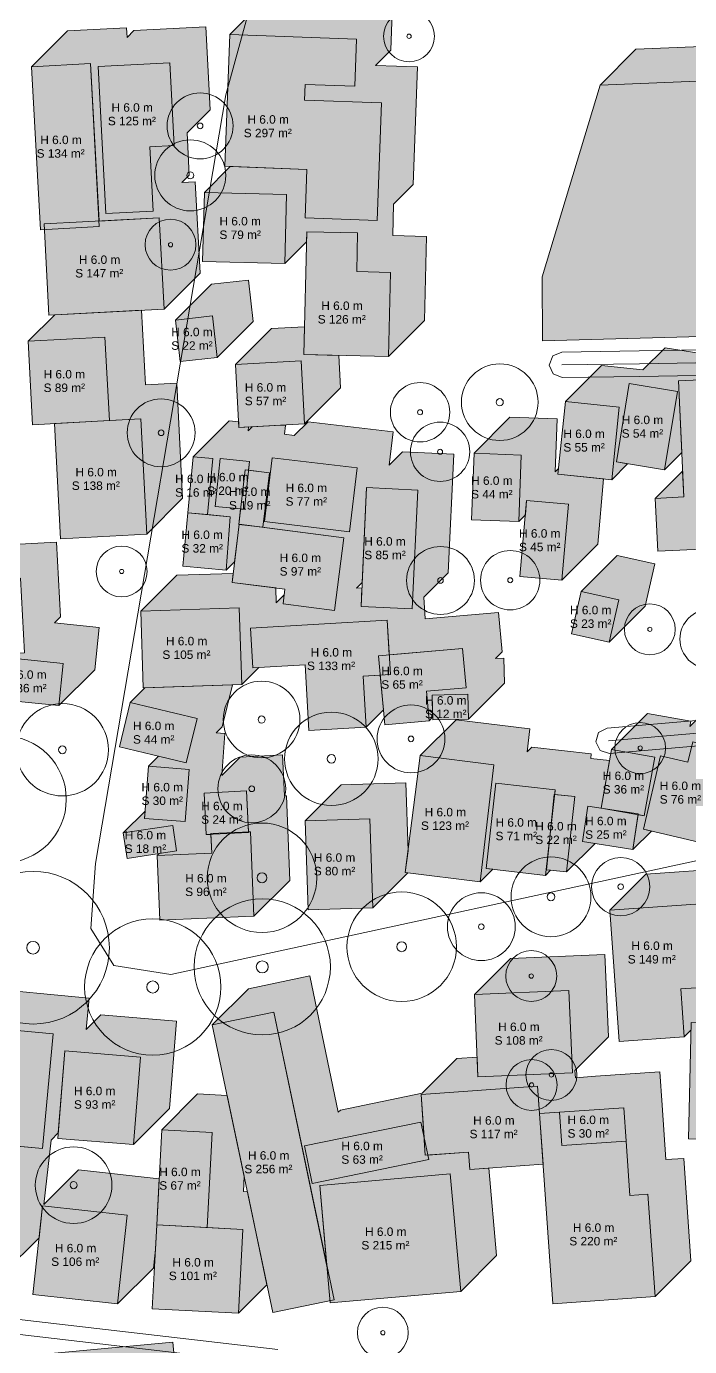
# Model space of a CAD drawing. Header units: metres. Extents: x -4 to 969, y -5 to 964.
# Drawn here: x 479 to 557.3, y 537.2 to 692.9 of the extents above; entities that cross this region are included whole.
import ezdxf

# ---------------------------------------------------------------- set-up
doc = ezdxf.new("R2010")
doc.units = ezdxf.units.M
doc.header["$MEASUREMENT"] = 0
for name, color, linetype, lineweight, true_color in [('TPX_BUILDING_AREAS_TEXT', 7, 'CONTINUOUS', 0, 0x000000), ('TPX_BUILDING_HEIGHTS_TEXT', 7, 'CONTINUOUS', 0, 0x000000), ('TPX_BUILDINGS', 7, 'CONTINUOUS', 0, 0x000000), ('TPX_BUILDINGS_HATCH', 7, 'CONTINUOUS', 0, 0xf0f0f0), ('TPX_BUILDINGS_SHADOWS_HATCH', 7, 'CONTINUOUS', 0, 0x000000), ('TPX_BUILDINGS_SHADOWS_OUTLINES', 7, 'CONTINUOUS', 0, 0x000000), ('TPX_ROADS_AXES', 7, 'CONTINUOUS', 0, 0x323232), ('TPX_ROADS_CONTOURS', 7, 'CONTINUOUS', 0, 0x646464), ('TPX_VEGETATION_TREES_INDIVIDUAL', 7, 'CONTINUOUS', 0, 0x136734), ('TPX_WATERWAYS', 7, 'CONTINUOUS', 0, 0x7aafdf)]:
    doc.layers.add(name, color=color, linetype=linetype, lineweight=lineweight, true_color=true_color)
doc.styles.add('TPX_TEXTE', font='arial.ttf')

# ---------------------------------------------------------------- blocks, each defined once
blk = doc.blocks.new('TREETR007_CR080')
at = {"layer": 'TPX_VEGETATION_TREES_INDIVIDUAL'}
for radius in [8.03, 0.708]:
    blk.add_circle((0, 0, 0.04), radius, dxfattribs=at)
blk = doc.blocks.new('TREETR003_CR040')
at = {"layer": 'TPX_VEGETATION_TREES_INDIVIDUAL'}
for radius in [4, 0.333]:
    blk.add_circle((0, 0, 0.04), radius, dxfattribs=at)
blk = doc.blocks.new('TREETR008_CR090')
at = {"layer": 'TPX_VEGETATION_TREES_INDIVIDUAL'}
for radius in [9, 0.75]:
    blk.add_circle((0, 0, 0.04), radius, dxfattribs=at)
blk = doc.blocks.new('TREETR003_CR030')
at = {"layer": 'TPX_VEGETATION_TREES_INDIVIDUAL'}
for radius in [3, 0.25]:
    blk.add_circle((0, 0, 0.04), radius, dxfattribs=at)
blk = doc.blocks.new('TREETR003_CR034')
at = {"layer": 'TPX_VEGETATION_TREES_INDIVIDUAL'}
for radius in [3.43, 0.333]:
    blk.add_circle((0, 0, 0.04), radius, dxfattribs=at)
blk = doc.blocks.new('TREETR003_CR039')
at = {"layer": 'TPX_VEGETATION_TREES_INDIVIDUAL'}
for radius in [3.89, 0.333]:
    blk.add_circle((0, 0, 0.04), radius, dxfattribs=at)
blk = doc.blocks.new('TREETR006_CR075')
at = {"layer": 'TPX_VEGETATION_TREES_INDIVIDUAL'}
for radius in [7.5, 0.625]:
    blk.add_circle((0, 0, 0.04), radius, dxfattribs=at)
blk = doc.blocks.new('TREETR005_CR047')
at = {"layer": 'TPX_VEGETATION_TREES_INDIVIDUAL'}
for radius in [4.71, 0.458]:
    blk.add_circle((0, 0, 0.04), radius, dxfattribs=at)
blk = doc.blocks.new('TREETR003_CR035')
at = {"layer": 'TPX_VEGETATION_TREES_INDIVIDUAL'}
for radius in [3.5, 0.292]:
    blk.add_circle((0, 0, 0.04), radius, dxfattribs=at)
blk = doc.blocks.new('TREETR004_CR042')
at = {"layer": 'TPX_VEGETATION_TREES_INDIVIDUAL'}
for radius in [4.19, 0.417]:
    blk.add_circle((0, 0, 0.04), radius, dxfattribs=at)
blk = doc.blocks.new('TREETR006_CR065')
at = {"layer": 'TPX_VEGETATION_TREES_INDIVIDUAL'}
for radius in [6.46, 0.583]:
    blk.add_circle((0, 0, 0.04), radius, dxfattribs=at)
blk = doc.blocks.new('TREETR005_CR054')
at = {"layer": 'TPX_VEGETATION_TREES_INDIVIDUAL'}
for radius in [5.44, 0.458]:
    blk.add_circle((0, 0, 0.04), radius, dxfattribs=at)
blk = doc.blocks.new('TREETR005_CR055')
at = {"layer": 'TPX_VEGETATION_TREES_INDIVIDUAL'}
for radius in [5.51, 0.5]:
    blk.add_circle((0, 0, 0.04), radius, dxfattribs=at)
blk = doc.blocks.new('TREETR004_CR045')
at = {"layer": 'TPX_VEGETATION_TREES_INDIVIDUAL'}
for radius in [4.52, 0.417]:
    blk.add_circle((0, 0, 0.04), radius, dxfattribs=at)

msp = doc.modelspace()

# ---------------------------------------------------------------- hatches: boundary and pattern name
at = {"layer": 'TPX_BUILDINGS_HATCH'}
for points in [[(503.03, 691.94), (502.45, 676.4), (512.12, 676.04), (511.91, 670.31), (520.42, 670.01), (520.94, 683.89), (511.85, 684.22), (511.91, 686.07), (517.78, 685.86), (517.98, 691.4), (503.03, 691.94)], [(486.6, 688.51), (479.66, 688.14), (480.7, 668.92), (487.64, 669.29), (486.6, 688.51)], [(495.94, 688.61), (487.49, 688.17), (488.42, 670.83), (494.01, 671.13), (493.61, 678.69), (496.46, 678.84), (495.94, 688.61)], [(546.69, 685.96), (539.85, 663.38), (539.9, 655.8), (596.03, 657.36), (595.36, 667.64), (602.08, 688.24), (546.69, 685.96)], [(500.04, 673.33), (499.83, 665.17), (509.52, 664.92), (509.73, 673.09), (500.04, 673.33)], [(494.71, 670.32), (481.13, 669.61), (481.69, 658.85), (495.28, 659.56), (494.71, 670.32)], [(512.12, 668.68), (511.77, 654.2), (521.75, 653.96), (521.99, 663.88), (518, 663.98), (518.11, 668.54), (512.12, 668.68)], [(501, 658.75), (496.64, 658.27), (497.19, 653.38), (501.54, 653.85), (501, 658.75)], [(488.31, 656.25), (479.26, 655.77), (479.78, 645.92), (488.84, 646.4), (488.31, 656.25)], [(511.43, 653.44), (503.72, 653.03), (504.11, 645.61), (511.83, 646.02), (511.43, 653.44)], [(556.58, 637.4), (553.21, 637.23), (553.5, 630.99), (565.55, 631.56), (564.61, 651.49), (555.93, 651.08), (556.58, 637.4)], [(550.14, 650.77), (548.63, 641.53), (554.31, 640.61), (555.82, 649.84), (550.14, 650.77)], [(542.62, 648.65), (541.73, 640.1), (548.08, 639.44), (548.96, 647.99), (542.62, 648.65)], [(492.53, 646.6), (482.36, 646.06), (483.08, 632.47), (493.23, 633.01), (492.53, 646.6)], [(498.7, 642.13), (498.08, 635.54), (500.41, 635.32), (501.04, 641.93), (498.7, 642.13)], [(501.89, 641.92), (501.3, 636.29), (504.75, 635.96), (505.34, 641.58), (501.89, 641.92)], [(508.02, 642.03), (507.12, 634.51), (517.15, 633.3), (518.05, 640.84), (508.02, 642.03)], [(531.83, 642.57), (531.52, 634.71), (537.1, 634.49), (537.4, 642.35), (531.83, 642.57)], [(504.84, 640.6), (504.1, 634.15), (506.93, 633.84), (507.73, 640.24), (504.84, 640.6)], [(519.17, 638.5), (518.52, 624.5), (524.55, 624.22), (525.2, 638.22), (519.17, 638.5)], [(538.04, 637), (537.23, 628.03), (542.19, 627.59), (542.99, 636.56), (538.04, 637)], [(498.08, 635.54), (497.48, 629.23), (502.6, 628.77), (503.09, 635.07), (498.08, 635.54)], [(504.12, 634.2), (503.29, 627.33), (509.53, 626.53), (509.32, 624.8), (515.37, 624.01), (516.49, 632.59), (504.12, 634.2)], [(544.47, 626.26), (543.32, 621.27), (547.78, 620.27), (548.93, 625.26), (544.47, 626.26)], [(504.13, 624.31), (492.52, 623.93), (492.82, 614.89), (504.43, 615.27), (504.13, 624.31)], [(521.59, 622.85), (505.49, 621.92), (505.76, 617.26), (511.91, 617.61), (512.36, 609.86), (519.1, 610.26), (518.75, 616.26), (521.97, 616.45), (521.59, 622.85)], [(476.18, 618.51), (475.67, 613.53), (482.86, 612.79), (483.36, 617.76), (476.18, 618.51)], [(530.48, 619.52), (520.57, 618.65), (521.3, 610.54), (526.54, 611.01), (526.23, 614.48), (530.9, 614.89), (530.48, 619.52)], [(531.12, 614.13), (526.88, 614.02), (526.96, 611.1), (531.19, 611.21), (531.12, 614.13)], [(491.28, 613.16), (490.01, 607.93), (497.9, 606.04), (499.17, 611.27), (491.28, 613.16)], [(548.06, 607.62), (546.82, 600.71), (551.91, 599.8), (553.15, 606.7), (548.06, 607.62)], [(553.84, 606.88), (551.81, 598.22), (559.01, 596.52), (561.6, 607.6), (557.62, 608.53), (557.06, 606.13), (553.84, 606.88)], [(525.47, 606.89), (523.73, 593.1), (532.57, 591.99), (534.18, 605.8), (525.47, 606.89)], [(493.43, 605.63), (492.98, 599.48), (497.77, 599.12), (498.22, 605.27), (493.43, 605.63)], [(505, 602.73), (500.02, 602.47), (500.26, 597.58), (505.25, 597.83), (505, 602.73)], [(534.42, 603.64), (533.28, 593.58), (540.25, 592.77), (541.41, 602.84), (534.42, 603.64)], [(541.27, 602.31), (540.37, 593.42), (542.75, 593.17), (543.72, 602.07), (541.27, 602.31)], [(545.26, 600.93), (544.63, 596.75), (550.56, 595.82), (551.2, 600.01), (545.26, 600.93)], [(496.31, 598.66), (490.47, 597.77), (490.93, 594.76), (496.75, 595.65), (496.31, 598.66)], [(519.56, 599.44), (511.93, 599.2), (512.26, 588.71), (519.89, 588.94), (519.56, 599.44)], [(500.9, 595.37), (494.48, 595.1), (494.79, 587.47), (505.88, 587.94), (505.46, 597.9), (500.81, 597.71), (500.9, 595.37)], [(558.53, 589.41), (547.85, 588.66), (548.94, 573.17), (556.62, 573.72), (556.23, 579.38), (559.23, 579.6), (558.53, 589.41)], [(543.02, 579.2), (531.88, 578.72), (532.3, 569), (543.43, 569.48), (543.02, 579.2)], [(508.21, 576.65), (500.97, 575.14), (508.09, 541.2), (515.32, 542.71), (508.21, 576.65)], [(469.01, 575.29), (467.73, 561.78), (480.94, 560.54), (482.21, 574.06), (469.01, 575.29)], [(557.46, 575.4), (557.12, 561.7), (573.28, 561.31), (573.55, 573.09), (567.23, 573.24), (567.28, 575.17), (557.46, 575.4)], [(483.58, 572.06), (482.74, 561.74), (491.67, 561.02), (492.51, 571.33), (483.58, 572.06)], [(539.32, 567.9), (525.58, 566.93), (526.09, 559.76), (531.2, 560.12), (531.34, 558.08), (539.97, 558.69), (539.32, 567.9)], [(549.49, 565.36), (541.91, 564.83), (542.19, 560.89), (549.76, 561.42), (549.49, 565.36)], [(541.91, 564.83), (539.55, 564.66), (541.12, 542.22), (553.18, 543.08), (552.33, 555.15), (550.22, 555), (549.76, 561.42), (542.19, 560.89), (541.91, 564.83)], [(495, 562.74), (494.41, 551.55), (500.38, 551.23), (500.96, 562.43), (495, 562.74)], [(525.55, 563.67), (511.84, 560.85), (512.75, 556.43), (526.51, 559.26), (525.55, 563.67)], [(529.03, 557.55), (513.65, 556.19), (514.87, 542.33), (530.26, 543.69), (529.03, 557.55)], [(480.96, 553.79), (479.81, 543.32), (489.78, 542.21), (490.94, 552.68), (480.96, 553.79)], [(494.41, 551.55), (493.89, 541.64), (504.06, 541.11), (504.58, 551.01), (494.41, 551.55)]]:
    msp.add_hatch(color=256, dxfattribs=at).paths.add_polyline_path(points)
at = {"layer": 'TPX_BUILDINGS_SHADOWS_HATCH'}
for points in [[(503.08, 676.38), (500.04, 673.33), (509.73, 673.09), (509.52, 664.92), (512.09, 667.49), (512.12, 668.68), (518.11, 668.54), (518, 663.98), (521.99, 663.88), (521.75, 653.96), (526, 658.21), (526.23, 668.13), (522.24, 668.23), (522.33, 671.92), (524.66, 674.25), (525.18, 688.13), (520.23, 688.31), (522.02, 690.1), (522.22, 695.64), (507.27, 696.18), (503.03, 691.94), (517.98, 691.4), (517.78, 685.86), (511.91, 686.07), (511.85, 684.22), (520.94, 683.89), (520.42, 670.01), (511.91, 670.31), (512.12, 676.04), (503.08, 676.38)], [(550.93, 690.2), (546.69, 685.96), (602.08, 688.24), (595.36, 667.64), (596.03, 657.36), (600.28, 661.6), (599.6, 671.88), (603.77, 684.65), (603.4, 692.36), (550.93, 690.2)], [(500.89, 662.52), (496.64, 658.27), (501, 658.75), (501.54, 653.85), (505.78, 658.1), (505.24, 662.99), (500.89, 662.52)], [(482.38, 658.89), (479.26, 655.77), (488.31, 656.25), (488.84, 646.4), (492.53, 646.6), (493.23, 633.01), (497.47, 637.25), (496.77, 650.84), (493.08, 650.64), (492.61, 659.42), (482.38, 658.89)], [(507.96, 657.27), (503.72, 653.03), (511.43, 653.44), (511.83, 646.02), (516.08, 650.26), (515.87, 654.1), (511.77, 654.2), (511.85, 657.48), (507.96, 657.27)], [(546.86, 652.89), (542.62, 648.65), (548.96, 647.99), (548.08, 639.44), (549.95, 641.32), (548.63, 641.53), (550.14, 650.77), (555.82, 649.84), (554.31, 640.61), (556.33, 642.63), (555.93, 651.08), (564.61, 651.49), (565.55, 631.56), (566.72, 632.73), (565.75, 651.93), (575.03, 652.4), (576.09, 631.52), (574.66, 631.44), (576.9, 631.33), (576.2, 617.69), (580.45, 621.94), (580.96, 631.94), (580.6, 631.95), (580.67, 635.6), (580.19, 635.62), (580.33, 635.76), (579.28, 656.64), (569.99, 656.18), (568.88, 655.07), (568.85, 655.73), (560.17, 655.32), (559.09, 654.24), (554.38, 655.01), (551.75, 652.39), (546.86, 652.89)], [(536.07, 646.81), (531.83, 642.57), (537.4, 642.35), (537.1, 634.49), (537.89, 635.28), (538.04, 637), (542.99, 636.56), (542.19, 627.59), (546.43, 631.84), (547.12, 639.54), (541.73, 640.1), (541.8, 640.77), (541.4, 640.36), (541.64, 646.6), (536.07, 646.81)], [(556.43, 640.46), (553.21, 637.23), (556.58, 637.4), (556.43, 640.46)], [(476, 631.73), (471.76, 627.48), (478.36, 627.83), (478.83, 619.03), (476.59, 618.91), (476.18, 618.51), (483.36, 617.76), (482.86, 612.79), (487.11, 617.03), (487.61, 622.01), (482.34, 622.55), (483.07, 623.28), (482.61, 632.08), (476, 631.73)], [(548.71, 630.51), (544.47, 626.26), (548.93, 625.26), (547.78, 620.27), (552.02, 624.51), (553.17, 629.5), (548.71, 630.51)], [(493.04, 600.33), (490.47, 597.77), (496.31, 598.66), (496.75, 595.65), (494.71, 595.34), (494.48, 595.1), (500.9, 595.37), (500.81, 597.6), (500.26, 597.58), (500.02, 602.47), (505, 602.73), (505.24, 597.89), (505.46, 597.9), (505.88, 587.94), (510.12, 592.18), (509.71, 602.14), (509.48, 602.13), (509.24, 606.97), (504.26, 606.72), (502.1, 604.56), (502.46, 609.51), (501.44, 609.59), (502.14, 610.28), (503.35, 615.23), (493.02, 614.9), (491.28, 613.16), (499.17, 611.27), (497.9, 606.04), (494.62, 606.82), (493.43, 605.63), (498.22, 605.27), (497.77, 599.12), (492.98, 599.48), (493.04, 600.33)], [(520.78, 616.38), (518.75, 616.26), (519.1, 610.26), (521.14, 612.3), (520.78, 616.38)], [(552.3, 611.86), (548.06, 607.62), (553.15, 606.7), (551.91, 599.8), (551.19, 599.93), (550.56, 595.82), (552.75, 598), (551.81, 598.22), (553.84, 606.88), (557.06, 606.13), (557.62, 608.53), (561.6, 607.6), (559.01, 596.52), (563.25, 600.77), (565.85, 611.84), (561.87, 612.77), (559.82, 610.72), (558.08, 611.12), (557.28, 610.32), (557.39, 610.95), (552.3, 611.86)], [(529.71, 611.13), (525.47, 606.89), (534.18, 605.8), (532.57, 591.99), (534.06, 593.49), (533.28, 593.58), (534.42, 603.64), (541.41, 602.84), (541.35, 602.31), (543.72, 602.07), (542.75, 593.17), (546.1, 596.52), (544.63, 596.75), (545.26, 600.93), (547.86, 600.53), (546.82, 600.71), (547.82, 606.32), (545.59, 606.55), (545.65, 607.09), (538.67, 607.89), (538.1, 607.32), (538.42, 610.04), (529.71, 611.13)], [(516.17, 603.44), (511.93, 599.2), (519.56, 599.44), (519.89, 588.94), (524.01, 593.06), (523.73, 593.1), (524.06, 595.66), (523.81, 603.69), (516.17, 603.44)], [(552.09, 592.91), (547.85, 588.66), (558.53, 589.41), (559.23, 579.6), (556.23, 579.38), (556.62, 573.72), (557.43, 574.53), (557.46, 575.4), (567.28, 575.17), (567.23, 573.24), (573.55, 573.09), (573.28, 561.31), (577.52, 565.55), (577.79, 577.33), (572.85, 577.45), (576.22, 580.81), (575.78, 586.92), (575.43, 591.92), (573.92, 591.82), (573.45, 598.46), (566.42, 597.97), (562.18, 593.72), (569.21, 594.22), (569.68, 587.58), (571.19, 587.68), (571.54, 582.68), (571.97, 576.57), (563.43, 575.97), (563.18, 579.61), (561.7, 579.64), (560.81, 578.75), (560.65, 581.02), (562.92, 583.28), (562.19, 593.61), (552.09, 592.91)], [(540.68, 596.55), (540.25, 592.77), (540.85, 593.37), (540.37, 593.42), (540.68, 596.55)], [(505.22, 579.38), (500.97, 575.14), (508.21, 576.65), (514.49, 546.68), (513.65, 556.19), (529.03, 557.55), (530.26, 543.69), (534.5, 547.93), (533.59, 558.23), (531.34, 558.08), (531.2, 560.12), (526.4, 559.78), (526.51, 559.26), (512.75, 556.43), (511.84, 560.85), (525.55, 563.67), (525.94, 561.84), (525.58, 566.93), (539.32, 567.9), (539.55, 564.66), (541.91, 564.83), (549.49, 565.36), (549.76, 561.42), (550.22, 555), (552.33, 555.15), (553.18, 543.08), (557.42, 547.32), (556.58, 559.39), (554.46, 559.24), (554.01, 565.67), (553.73, 569.6), (546.16, 569.07), (543.79, 568.9), (543.73, 569.77), (547.68, 573.72), (547.27, 583.44), (536.12, 582.96), (531.88, 578.72), (543.02, 579.2), (543.43, 569.48), (532.3, 569), (532.2, 571.34), (529.82, 571.17), (525.73, 567.07), (516.09, 565.09), (515.82, 564.83), (512.45, 580.9), (505.22, 579.38)], [(468, 561.75), (467.67, 561.42), (478.04, 560.27), (476.44, 545.91), (480.55, 550.02), (480.96, 553.79), (490.94, 552.68), (489.78, 542.21), (494.02, 546.45), (494.26, 548.65), (494.41, 551.55), (494.7, 556.97), (485.2, 558.03), (481.1, 553.93), (481.95, 561.55), (482.8, 562.4), (483.58, 572.06), (492.51, 571.33), (491.67, 561.02), (495.91, 565.26), (496.75, 575.58), (487.82, 576.3), (486.1, 574.58), (486.45, 578.3), (473.25, 579.54), (469.01, 575.29), (482.21, 574.06), (480.94, 560.54), (468, 561.75)], [(499.24, 566.98), (495, 562.74), (500.96, 562.43), (500.38, 551.23), (504.58, 551.01), (504.06, 541.11), (507.4, 544.46), (505.1, 555.45), (504.63, 555.47), (504.72, 557.27), (502.72, 566.8), (499.24, 566.98)]]:
    msp.add_hatch(color=256, dxfattribs=at).paths.add_polyline_path(points)
h = msp.add_hatch(color=256, dxfattribs=at)
h.paths.add_polyline_path([(483.9, 692.38), (479.66, 688.14), (486.6, 688.51), (487.61, 669.95), (494.71, 670.32), (495.28, 659.56), (499.52, 663.81), (498.96, 674.56), (497.36, 674.48), (498.25, 675.37), (497.99, 680.36), (500.71, 683.08), (500.19, 692.86), (491.73, 692.41), (490.91, 691.59), (490.85, 692.75), (483.9, 692.38)])
h.paths.add_polyline_path([(487.49, 688.17), (495.94, 688.61), (496.46, 678.84), (493.61, 678.69), (494.01, 671.13), (488.42, 670.83), (487.49, 688.17)], flags=16)
h = msp.add_hatch(color=256, dxfattribs=at)
h.paths.add_polyline_path([(496.77, 628.17), (492.52, 623.93), (504.13, 624.31), (504.43, 615.27), (506.46, 617.3), (505.76, 617.26), (505.49, 621.92), (521.59, 622.85), (521.83, 618.76), (530.48, 619.52), (530.9, 614.89), (526.23, 614.48), (526.54, 611.01), (526.95, 611.41), (526.88, 614.02), (531.12, 614.13), (531.19, 611.21), (535.44, 615.45), (535.36, 618.37), (534.35, 618.34), (535.14, 619.13), (534.72, 623.76), (526.07, 623.01), (525.92, 625.58), (528.8, 628.46), (529.45, 642.46), (523.41, 642.74), (521.82, 641.15), (522.29, 645.08), (512.27, 646.27), (510.64, 644.65), (509.48, 644.8), (509.58, 645.82), (509.06, 645.87), (505.66, 645.69), (505.19, 645.22), (505.23, 645.67), (504.11, 645.61), (504.08, 646.28), (502.95, 646.38), (498.7, 642.13), (501.04, 641.93), (500.41, 635.32), (503.09, 635.07), (502.6, 628.77), (503.58, 629.75), (504.12, 634.15), (504.1, 634.15), (504.31, 636), (501.3, 636.29), (501.89, 641.92), (505.34, 641.58), (505.23, 640.55), (507.73, 640.24), (506.93, 633.84), (506.49, 633.89), (516.49, 632.59), (515.37, 624.01), (509.32, 624.8), (509.45, 625.87), (508.49, 624.92), (508.44, 626.67), (503.29, 627.33), (503.42, 628.39), (496.77, 628.17)])
h.paths.add_polyline_path([(507.12, 634.51), (508.02, 642.03), (518.05, 640.84), (517.15, 633.3), (507.12, 634.51)], flags=16)
h.paths.add_polyline_path([(517.99, 626.64), (518.65, 627.3), (519.17, 638.5), (525.2, 638.22), (524.55, 624.22), (518.52, 624.5), (518.62, 626.67), (517.99, 626.64)], flags=16)
h = msp.add_hatch(color=256, dxfattribs=at)
h.paths.add_polyline_path([(445.67, 539.06), (441.43, 534.82), (457.99, 534.12), (457.79, 529.75), (468.51, 529.3), (468.03, 518.04), (461.74, 518.31), (460.64, 517.22), (467.97, 516.94), (467.56, 506.44), (470.77, 509.66), (469.53, 509.63), (469.14, 529.47), (474.71, 529.59), (475.11, 509.75), (477.76, 512.4), (477.44, 516.08), (484.77, 516.72), (485.31, 510.54), (488.86, 514.1), (488.78, 516.33), (502.56, 516.86), (502.82, 510.35), (507.06, 514.59), (506.82, 520.77), (509.82, 523.77), (508.87, 536.25), (501.23, 535.66), (496.99, 531.42), (504.63, 532), (505.58, 519.53), (497.93, 518.95), (497.8, 520.76), (496.22, 520.7), (497.69, 522.17), (497.47, 525.01), (496.89, 531.38), (496.31, 537.7), (482.36, 536.42), (478.97, 533.03), (478.95, 533.83), (473.38, 533.71), (472.73, 533.07), (472.76, 533.54), (462.03, 533.99), (462.23, 538.36), (445.67, 539.06)])
h.paths.add_polyline_path([(478.12, 532.18), (492.07, 533.46), (492.64, 527.14), (493.49, 517.97), (490.1, 517.66), (489.36, 516.92), (489.31, 517.59), (479.54, 516.69), (479.42, 518.06), (479.27, 517.91), (479.22, 520.18), (478.71, 525.86), (478.12, 532.18)], flags=16)

# ---------------------------------------------------------------- linework, layer by layer
at = {"layer": 'TPX_BUILDINGS', "elevation": 0.04}
for points in [[(503.03, 691.94), (502.45, 676.4), (512.12, 676.04), (511.91, 670.31), (520.42, 670.01), (520.94, 683.89), (511.85, 684.22), (511.91, 686.07), (517.78, 685.86), (517.98, 691.4)], [(486.6, 688.51), (479.66, 688.14), (480.7, 668.92), (487.64, 669.29)], [(495.94, 688.61), (487.49, 688.17), (488.42, 670.83), (494.01, 671.13), (493.61, 678.69), (496.46, 678.84)], [(546.69, 685.96), (539.85, 663.38), (539.9, 655.8), (596.03, 657.36), (595.36, 667.64), (602.08, 688.24)], [(500.04, 673.33), (499.83, 665.17), (509.52, 664.92), (509.73, 673.09)], [(494.71, 670.32), (481.13, 669.61), (481.69, 658.85), (495.28, 659.56)], [(512.12, 668.68), (511.77, 654.2), (521.75, 653.96), (521.99, 663.88), (518, 663.98), (518.11, 668.54)], [(501, 658.75), (496.64, 658.27), (497.19, 653.38), (501.54, 653.85)], [(488.31, 656.25), (479.26, 655.77), (479.78, 645.92), (488.84, 646.4)], [(511.43, 653.44), (503.72, 653.03), (504.11, 645.61), (511.83, 646.02)], [(556.58, 637.4), (553.21, 637.23), (553.5, 630.99), (565.55, 631.56), (564.61, 651.49), (555.93, 651.08)], [(550.14, 650.77), (548.63, 641.53), (554.31, 640.61), (555.82, 649.84)], [(542.62, 648.65), (541.73, 640.1), (548.08, 639.44), (548.96, 647.99)], [(492.53, 646.6), (482.36, 646.06), (483.08, 632.47), (493.23, 633.01)], [(498.7, 642.13), (498.08, 635.54), (500.41, 635.32), (501.04, 641.93)], [(501.89, 641.92), (501.3, 636.29), (504.75, 635.96), (505.34, 641.58)], [(508.02, 642.03), (507.12, 634.51), (517.15, 633.3), (518.05, 640.84)], [(531.83, 642.57), (531.52, 634.71), (537.1, 634.49), (537.4, 642.35)], [(504.84, 640.6), (504.1, 634.15), (506.93, 633.84), (507.73, 640.24)], [(519.17, 638.5), (518.52, 624.5), (524.55, 624.22), (525.2, 638.22)], [(538.04, 637), (537.23, 628.03), (542.19, 627.59), (542.99, 636.56)], [(498.08, 635.54), (497.48, 629.23), (502.6, 628.77), (503.09, 635.07)], [(504.12, 634.2), (503.29, 627.33), (509.53, 626.53), (509.32, 624.8), (515.37, 624.01), (516.49, 632.59)], [(544.47, 626.26), (543.32, 621.27), (547.78, 620.27), (548.93, 625.26)], [(504.13, 624.31), (492.52, 623.93), (492.82, 614.89), (504.43, 615.27)], [(521.59, 622.85), (505.49, 621.92), (505.76, 617.26), (511.91, 617.61), (512.36, 609.86), (519.1, 610.26), (518.75, 616.26), (521.97, 616.45)], [(476.18, 618.51), (475.67, 613.53), (482.86, 612.79), (483.36, 617.76)], [(530.48, 619.52), (520.57, 618.65), (521.3, 610.54), (526.54, 611.01), (526.23, 614.48), (530.9, 614.89)], [(531.12, 614.13), (526.88, 614.02), (526.96, 611.1), (531.19, 611.21)], [(491.28, 613.16), (490.01, 607.93), (497.9, 606.04), (499.17, 611.27)], [(548.06, 607.62), (546.82, 600.71), (551.91, 599.8), (553.15, 606.7)], [(553.84, 606.88), (551.81, 598.22), (559.01, 596.52), (561.6, 607.6), (557.62, 608.53), (557.06, 606.13)], [(525.47, 606.89), (523.73, 593.1), (532.57, 591.99), (534.18, 605.8)], [(493.43, 605.63), (492.98, 599.48), (497.77, 599.12), (498.22, 605.27)], [(505, 602.73), (500.02, 602.47), (500.26, 597.58), (505.25, 597.83)], [(534.42, 603.64), (533.28, 593.58), (540.25, 592.77), (541.41, 602.84)], [(541.27, 602.31), (540.37, 593.42), (542.75, 593.17), (543.72, 602.07)], [(545.26, 600.93), (544.63, 596.75), (550.56, 595.82), (551.2, 600.01)], [(496.31, 598.66), (490.47, 597.77), (490.93, 594.76), (496.75, 595.65)], [(519.56, 599.44), (511.93, 599.2), (512.26, 588.71), (519.89, 588.94)], [(500.9, 595.37), (494.48, 595.1), (494.79, 587.47), (505.88, 587.94), (505.46, 597.9), (500.81, 597.71)], [(558.53, 589.41), (547.85, 588.66), (548.94, 573.17), (556.62, 573.72), (556.23, 579.38), (559.23, 579.6)], [(543.02, 579.2), (531.88, 578.72), (532.3, 569), (543.43, 569.48)], [(508.21, 576.65), (500.97, 575.14), (508.09, 541.2), (515.32, 542.71)], [(469.01, 575.29), (467.73, 561.78), (480.94, 560.54), (482.21, 574.06)], [(557.46, 575.4), (557.12, 561.7), (573.28, 561.31), (573.55, 573.09), (567.23, 573.24), (567.28, 575.17)], [(483.58, 572.06), (482.74, 561.74), (491.67, 561.02), (492.51, 571.33)], [(539.32, 567.9), (525.58, 566.93), (526.09, 559.76), (531.2, 560.12), (531.34, 558.08), (539.97, 558.69)], [(549.49, 565.36), (541.91, 564.83), (542.19, 560.89), (549.76, 561.42)], [(541.91, 564.83), (539.55, 564.66), (541.12, 542.22), (553.18, 543.08), (552.33, 555.15), (550.22, 555), (549.76, 561.42), (542.19, 560.89)], [(495, 562.74), (494.41, 551.55), (500.38, 551.23), (500.96, 562.43)], [(525.55, 563.67), (511.84, 560.85), (512.75, 556.43), (526.51, 559.26)], [(529.03, 557.55), (513.65, 556.19), (514.87, 542.33), (530.26, 543.69)], [(480.96, 553.79), (479.81, 543.32), (489.78, 542.21), (490.94, 552.68)], [(494.41, 551.55), (493.89, 541.64), (504.06, 541.11), (504.58, 551.01)]]:
    msp.add_lwpolyline(points, close=True, dxfattribs=at)
at = {"layer": 'TPX_BUILDINGS_SHADOWS_OUTLINES', "elevation": 0.04}
for points in [[(507.27, 696.18), (503.03, 691.94), (517.98, 691.4), (517.78, 685.86), (511.91, 686.07), (511.85, 684.22), (520.94, 683.89), (520.42, 670.01), (511.91, 670.31), (512.12, 676.04), (503.08, 676.38), (500.04, 673.33), (509.73, 673.09), (509.52, 664.92), (512.09, 667.49), (512.12, 668.68), (518.11, 668.54), (518, 663.98), (521.99, 663.88), (521.75, 653.96), (526, 658.21), (526.23, 668.13), (522.24, 668.23), (522.33, 671.92), (524.66, 674.25), (525.18, 688.13), (520.23, 688.31), (522.02, 690.1), (522.22, 695.64)], [(559.09, 654.24), (554.38, 655.01), (551.75, 652.39), (546.86, 652.89), (542.62, 648.65), (548.96, 647.99), (548.08, 639.44), (549.95, 641.32), (548.63, 641.53), (550.14, 650.77), (555.82, 649.84), (554.31, 640.61), (556.33, 642.63), (555.93, 651.08), (564.61, 651.49)], [(562.19, 593.61), (552.09, 592.91), (547.85, 588.66), (558.53, 589.41)], [(476.44, 545.91), (480.55, 550.02), (480.96, 553.79), (490.94, 552.68), (489.78, 542.21), (494.02, 546.45), (494.26, 548.65), (494.41, 551.55), (494.7, 556.97), (485.2, 558.03), (481.1, 553.93), (481.95, 561.55), (482.8, 562.4), (483.58, 572.06), (492.51, 571.33), (491.67, 561.02), (495.91, 565.26), (496.75, 575.58), (487.82, 576.3), (486.1, 574.58), (486.45, 578.3), (473.25, 579.54)], [(559.23, 579.6), (556.23, 579.38), (556.62, 573.72), (557.43, 574.53)], [(469.01, 575.29), (482.21, 574.06), (480.94, 560.54), (468, 561.75)], [(496.89, 531.38), (496.31, 537.7), (482.36, 536.42)]]:
    msp.add_lwpolyline(points, dxfattribs=at)
for points in [[(483.9, 692.38), (479.66, 688.14), (486.6, 688.51), (487.61, 669.95), (494.71, 670.32), (495.28, 659.56), (499.52, 663.81), (498.96, 674.56), (497.36, 674.48), (498.25, 675.37), (497.99, 680.36), (500.71, 683.08), (500.19, 692.86), (491.73, 692.41), (490.91, 691.59), (490.85, 692.75)], [(550.93, 690.2), (546.69, 685.96), (602.08, 688.24), (595.36, 667.64), (596.03, 657.36), (600.28, 661.6), (599.6, 671.88), (603.77, 684.65), (603.4, 692.36)], [(487.49, 688.17), (495.94, 688.61), (496.46, 678.84), (493.61, 678.69), (494.01, 671.13), (488.42, 670.83)], [(500.89, 662.52), (496.64, 658.27), (501, 658.75), (501.54, 653.85), (505.78, 658.1), (505.24, 662.99)], [(482.38, 658.89), (479.26, 655.77), (488.31, 656.25), (488.84, 646.4), (492.53, 646.6), (493.23, 633.01), (497.47, 637.25), (496.77, 650.84), (493.08, 650.64), (492.61, 659.42)], [(507.96, 657.27), (503.72, 653.03), (511.43, 653.44), (511.83, 646.02), (516.08, 650.26), (515.87, 654.1), (511.77, 654.2), (511.85, 657.48)], [(496.77, 628.17), (492.52, 623.93), (504.13, 624.31), (504.43, 615.27), (506.46, 617.3), (505.76, 617.26), (505.49, 621.92), (521.59, 622.85), (521.83, 618.76), (530.48, 619.52), (530.9, 614.89), (526.23, 614.48), (526.54, 611.01), (526.95, 611.41), (526.88, 614.02), (531.12, 614.13), (531.19, 611.21), (535.44, 615.45), (535.36, 618.37), (534.35, 618.34), (535.14, 619.13), (534.72, 623.76), (526.07, 623.01), (525.92, 625.58), (528.8, 628.46), (529.45, 642.46), (523.41, 642.74), (521.82, 641.15), (522.29, 645.08), (512.27, 646.27), (510.64, 644.65), (509.48, 644.8), (509.58, 645.82), (509.06, 645.87), (505.66, 645.69), (505.19, 645.22), (505.23, 645.67), (504.11, 645.61), (504.08, 646.28), (502.95, 646.38), (498.7, 642.13), (501.04, 641.93), (500.41, 635.32), (503.09, 635.07), (502.6, 628.77), (503.58, 629.75), (504.12, 634.15), (504.1, 634.15), (504.31, 636), (501.3, 636.29), (501.89, 641.92), (505.34, 641.58), (505.23, 640.55), (507.73, 640.24), (506.93, 633.84), (506.49, 633.89), (516.49, 632.59), (515.37, 624.01), (509.32, 624.8), (509.45, 625.87), (508.49, 624.92), (508.44, 626.67), (503.29, 627.33), (503.42, 628.39)], [(536.07, 646.81), (531.83, 642.57), (537.4, 642.35), (537.1, 634.49), (537.89, 635.28), (538.04, 637), (542.99, 636.56), (542.19, 627.59), (546.43, 631.84), (547.12, 639.54), (541.73, 640.1), (541.8, 640.77), (541.4, 640.36), (541.64, 646.6)], [(507.12, 634.51), (508.02, 642.03), (518.05, 640.84), (517.15, 633.3)], [(556.43, 640.46), (553.21, 637.23), (556.58, 637.4)], [(517.99, 626.64), (518.65, 627.3), (519.17, 638.5), (525.2, 638.22), (524.55, 624.22), (518.52, 624.5), (518.62, 626.67)], [(476, 631.73), (471.76, 627.48), (478.36, 627.83), (478.83, 619.03), (476.59, 618.91), (476.18, 618.51), (483.36, 617.76), (482.86, 612.79), (487.11, 617.03), (487.61, 622.01), (482.34, 622.55), (483.07, 623.28), (482.61, 632.08)], [(548.71, 630.51), (544.47, 626.26), (548.93, 625.26), (547.78, 620.27), (552.02, 624.51), (553.17, 629.5)], [(493.04, 600.33), (490.47, 597.77), (496.31, 598.66), (496.75, 595.65), (494.71, 595.34), (494.48, 595.1), (500.9, 595.37), (500.81, 597.6), (500.26, 597.58), (500.02, 602.47), (505, 602.73), (505.24, 597.89), (505.46, 597.9), (505.88, 587.94), (510.12, 592.18), (509.71, 602.14), (509.48, 602.13), (509.24, 606.97), (504.26, 606.72), (502.1, 604.56), (502.46, 609.51), (501.44, 609.59), (502.14, 610.28), (503.35, 615.23), (493.02, 614.9), (491.28, 613.16), (499.17, 611.27), (497.9, 606.04), (494.62, 606.82), (493.43, 605.63), (498.22, 605.27), (497.77, 599.12), (492.98, 599.48)], [(520.78, 616.38), (518.75, 616.26), (519.1, 610.26), (521.14, 612.3)], [(552.3, 611.86), (548.06, 607.62), (553.15, 606.7), (551.91, 599.8), (551.19, 599.93), (550.56, 595.82), (552.75, 598), (551.81, 598.22), (553.84, 606.88), (557.06, 606.13), (557.62, 608.53), (561.6, 607.6), (559.01, 596.52), (563.25, 600.77), (565.85, 611.84), (561.87, 612.77), (559.82, 610.72), (558.08, 611.12), (557.28, 610.32), (557.39, 610.95)], [(529.71, 611.13), (525.47, 606.89), (534.18, 605.8), (532.57, 591.99), (534.06, 593.49), (533.28, 593.58), (534.42, 603.64), (541.41, 602.84), (541.35, 602.31), (543.72, 602.07), (542.75, 593.17), (546.1, 596.52), (544.63, 596.75), (545.26, 600.93), (547.86, 600.53), (546.82, 600.71), (547.82, 606.32), (545.59, 606.55), (545.65, 607.09), (538.67, 607.89), (538.1, 607.32), (538.42, 610.04)], [(516.17, 603.44), (511.93, 599.2), (519.56, 599.44), (519.89, 588.94), (524.01, 593.06), (523.73, 593.1), (524.06, 595.66), (523.81, 603.69)], [(540.68, 596.55), (540.25, 592.77), (540.85, 593.37), (540.37, 593.42)], [(505.22, 579.38), (500.97, 575.14), (508.21, 576.65), (514.49, 546.68), (513.65, 556.19), (529.03, 557.55), (530.26, 543.69), (534.5, 547.93), (533.59, 558.23), (531.34, 558.08), (531.2, 560.12), (526.4, 559.78), (526.51, 559.26), (512.75, 556.43), (511.84, 560.85), (525.55, 563.67), (525.94, 561.84), (525.58, 566.93), (539.32, 567.9), (539.55, 564.66), (541.91, 564.83), (549.49, 565.36), (549.76, 561.42), (550.22, 555), (552.33, 555.15), (553.18, 543.08), (557.42, 547.32), (556.58, 559.39), (554.46, 559.24), (554.01, 565.67), (553.73, 569.6), (546.16, 569.07), (543.79, 568.9), (543.73, 569.77), (547.68, 573.72), (547.27, 583.44), (536.12, 582.96), (531.88, 578.72), (543.02, 579.2), (543.43, 569.48), (532.3, 569), (532.2, 571.34), (529.82, 571.17), (525.73, 567.07), (516.09, 565.09), (515.82, 564.83), (512.45, 580.9)], [(499.24, 566.98), (495, 562.74), (500.96, 562.43), (500.38, 551.23), (504.58, 551.01), (504.06, 541.11), (507.4, 544.46), (505.1, 555.45), (504.63, 555.47), (504.72, 557.27), (502.72, 566.8)]]:
    msp.add_lwpolyline(points, close=True, dxfattribs=at)
at = {"layer": 'TPX_ROADS_AXES', "elevation": 0.03}
for points in [[(551.34, 653.12), (542.2, 652.98)], [(571.32, 653.47), (551.34, 653.12)], [(547.68, 608.65), (577.34, 611.19), (633.82, 615.21), (640.5, 615.61), (688.94, 618.48)], [(508.59, 535.08), (466.79, 539.95), (427.91, 544.48)]]:
    msp.add_lwpolyline(points, dxfattribs=at)
at = {"layer": 'TPX_ROADS_CONTOURS', "elevation": 0.03}
for points in [[(571.29, 654.97), (551.32, 654.62), (542.18, 654.48), (541.13, 654.03), (540.7, 652.96), (541.16, 651.91), (542.22, 651.48), (551.37, 651.62), (571.34, 651.97)], [(577.21, 612.69), (547.55, 610.14), (546.53, 609.61), (546.19, 608.52), (546.72, 607.5), (547.81, 607.15), (577.46, 609.7)], [(508.7, 536.83), (466.99, 541.68)]]:
    msp.add_lwpolyline(points, dxfattribs=at)
at = {"layer": 'TPX_WATERWAYS', "elevation": 0.01}
for points in [[(508.35, 705.92), (502.56, 684.84)], [(502.56, 684.84), (487.19, 594.15), (486.66, 586.49)], [(489.37, 582.14), (496.06, 581.08), (567.28, 596.47), (634.08, 570.44), (643.89, 568.31), (686.99, 564.18), (742.7, 561.48), (785.62, 557.54), (798.69, 556.04)], [(486.66, 586.49), (489.37, 582.14)]]:
    msp.add_lwpolyline(points, dxfattribs=at)

# ---------------------------------------------------------------- block references
at = {"layer": 'TPX_VEGETATION_TREES_INDIVIDUAL'}
for name, p in [('TREETR003_CR030', (524.17, 691.74, 0.04)), ('TREETR003_CR039', (499.53, 681.17, 0.04)), ('TREETR004_CR042', (498.37, 675.33, 0.04)), ('TREETR003_CR030', (496.04, 667.15, 0.04)), ('TREETR004_CR045', (534.87, 648.58, 0.04)), ('TREETR003_CR035', (525.47, 647.39, 0.04)), ('TREETR003_CR040', (494.93, 644.97, 0.04)), ('TREETR003_CR035', (527.83, 642.73, 0.04)), ('TREETR003_CR030', (490.28, 628.61, 0.04)), ('TREETR003_CR040', (527.88, 627.55, 0.04)), ('TREETR003_CR035', (536.1, 627.58, 0.04)), ('TREETR003_CR030', (552.57, 621.79, 0.04)), ('TREETR003_CR035', (559.62, 620.64, 0.04)), ('TREETR004_CR045', (506.78, 611.15, 0.04)), ('TREETR005_CR054', (483.29, 607.58, 0.04)), ('TREETR005_CR055', (515.01, 606.51, 0.04)), ('TREETR003_CR040', (524.4, 608.87, 0.04)), ('TREETR003_CR030', (551.43, 607.78, 0.04)), ('TREETR006_CR075', (476.25, 601.73, 0.04)), ('TREETR003_CR040', (505.62, 602.98, 0.04)), ('TREETR006_CR065', (506.83, 592.48, 0.04)), ('TREETR005_CR047', (540.91, 590.24, 0.04)), ('TREETR003_CR034', (549.13, 591.43, 0.04)), ('TREETR008_CR090', (479.83, 584.23, 0.04)), ('TREETR006_CR065', (523.3, 584.35, 0.04)), ('TREETR003_CR040', (532.69, 586.71, 0.04)), ('TREETR007_CR080', (506.86, 581.97, 0.04)), ('TREETR007_CR080', (493.94, 579.6, 0.04)), ('TREETR003_CR030', (538.58, 580.89, 0.04)), ('TREETR003_CR030', (540.96, 569.23, 0.04)), ('TREETR003_CR030', (538.62, 568.05, 0.04)), ('TREETR004_CR045', (484.61, 556.23, 0.04)), ('TREETR003_CR030', (521.08, 538.82, 0.04))]:
    msp.add_blockref(name, p, dxfattribs=at)

# ---------------------------------------------------------------- texts
at = {"layer": 'TPX_BUILDING_AREAS_TEXT', "style": 'TPX_TEXTE'}
for s, p in [('S 125 m²', (488.65, 681.24, 0.05)), ('S 297 m²', (504.68, 679.83, 0.05)), ('S 134 m²', (480.25, 677.42, 0.05)), ('S 79 m²', (501.81, 667.83, 0.05)), ('S 147 m²', (484.8, 663.29, 0.05)), ('S 126 m²', (513.4, 657.86, 0.05)), ('S 22 m²', (496.12, 654.76, 0.05)), ('S 89 m²', (481.07, 649.78, 0.05)), ('S 57 m²', (504.8, 648.22, 0.05)), ('S 54 m²', (549.25, 644.39, 0.05)), ('S 55 m²', (542.37, 642.75, 0.05)), ('S 138 m²', (484.4, 638.23, 0.05)), ('S 20 m²', (500.35, 637.64, 0.05)), ('S 16 m²', (496.58, 637.43, 0.05)), ('S 19 m²', (502.93, 635.92, 0.05)), ('S 77 m²', (509.61, 636.37, 0.05)), ('S 44 m²', (531.49, 637.23, 0.05)), ('S 32 m²', (497.33, 630.84, 0.05)), ('S 85 m²', (518.89, 630.06, 0.05)), ('S 45 m²', (537.14, 631, 0.05)), ('S 97 m²', (508.91, 628.12, 0.05)), ('S 23 m²', (543.15, 621.96, 0.05)), ('S 105 m²', (495.08, 618.3, 0.05)), ('S 133 m²', (512.14, 616.98, 0.05)), ('S 36 m²', (476.54, 614.35, 0.05)), ('S 65 m²', (520.9, 614.78, 0.05)), ('S 12 m²', (526.06, 611.31, 0.05)), ('S 44 m²', (491.61, 608.3, 0.05)), ('S 36 m²', (547.01, 602.41, 0.05)), ('S 30 m²', (492.62, 601.07, 0.05)), ('S 76 m²', (553.73, 601.23, 0.05)), ('S 24 m²', (499.66, 598.85, 0.05)), ('S 123 m²', (525.58, 598.13, 0.05)), ('S 25 m²', (544.94, 597.08, 0.05)), ('S 18 m²', (490.64, 595.41, 0.05)), ('S 71 m²', (534.37, 596.91, 0.05)), ('S 22 m²', (539.06, 596.46, 0.05)), ('S 80 m²', (512.94, 592.77, 0.05)), ('S 96 m²', (497.77, 590.33, 0.05)), ('S 149 m²', (549.96, 582.37, 0.05)), ('S 108 m²', (534.26, 572.8, 0.05)), ('S 93 m²', (484.65, 565.24, 0.05)), ('S 117 m²', (531.31, 561.76, 0.05)), ('S 30 m²', (542.86, 561.83, 0.05)), ('S 63 m²', (516.19, 558.75, 0.05)), ('S 256 m²', (504.75, 557.63, 0.05)), ('S 67 m²', (494.71, 555.69, 0.05)), ('S 220 m²', (543.07, 549.12, 0.05)), ('S 215 m²', (518.55, 548.64, 0.05)), ('S 106 m²', (481.97, 546.7, 0.05)), ('S 101 m²', (495.84, 545.03, 0.05))]:
    msp.add_text(s, height=1, dxfattribs=at).set_placement(p)
at = {"layer": 'TPX_BUILDING_HEIGHTS_TEXT', "style": 'TPX_TEXTE'}
for p in [(489.07, 682.84, 0.05), (505.11, 681.43, 0.05), (480.68, 679.02, 0.05), (501.81, 669.43, 0.05), (485.23, 664.89, 0.05), (513.82, 659.46, 0.05), (496.12, 656.36, 0.05), (481.07, 651.38, 0.05), (504.8, 649.82, 0.05), (549.25, 645.99, 0.05), (542.37, 644.35, 0.05), (484.83, 639.83, 0.05), (496.58, 639.03, 0.05), (500.35, 639.24, 0.05), (502.93, 637.52, 0.05), (509.61, 637.97, 0.05), (531.49, 638.83, 0.05), (497.33, 632.44, 0.05), (518.89, 631.66, 0.05), (537.14, 632.6, 0.05), (508.91, 629.72, 0.05), (543.15, 623.56, 0.05), (495.5, 619.9, 0.05), (512.56, 618.58, 0.05), (476.54, 615.95, 0.05), (520.9, 616.38, 0.05), (526.06, 612.91, 0.05), (491.61, 609.9, 0.05), (547.01, 604.01, 0.05), (492.62, 602.67, 0.05), (553.73, 602.83, 0.05), (499.66, 600.45, 0.05), (526.01, 599.73, 0.05), (534.37, 598.51, 0.05), (544.94, 598.68, 0.05), (490.64, 597.01, 0.05), (539.06, 598.06, 0.05), (512.94, 594.37, 0.05), (497.77, 591.93, 0.05), (550.39, 583.97, 0.05), (534.68, 574.4, 0.05), (484.65, 566.84, 0.05), (531.73, 563.36, 0.05), (542.86, 563.43, 0.05), (516.19, 560.35, 0.05), (505.17, 559.23, 0.05), (494.71, 557.29, 0.05), (518.98, 550.24, 0.05), (543.49, 550.72, 0.05), (482.4, 548.3, 0.05), (496.26, 546.63, 0.05)]:
    msp.add_text('H 6.0 m', height=1, dxfattribs=at).set_placement(p)

doc.saveas('drawing.dxf')
